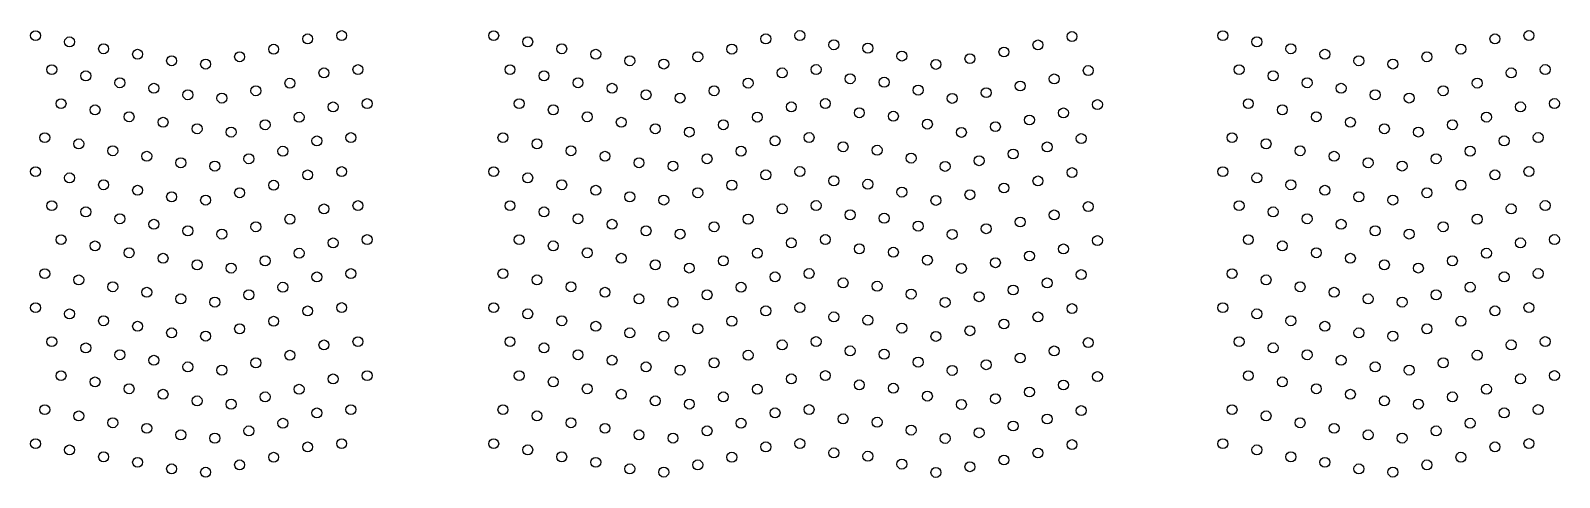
# Model space of a CAD drawing. Extents: x -147 to 134, y -39 to 44.
import ezdxf

# ---------------------------------------------------------------- set-up
doc = ezdxf.new("R2010")
doc.units = 0
doc.header["$MEASUREMENT"] = 0
doc.linetypes.add('solid', pattern=[0])
doc.layers.add('1', color=1, linetype='solid')

msp = doc.modelspace()

# ---------------------------------------------------------------- linework, layer by layer
at = {"layer": '1', "color": 1, "linetype": 'solid'}
for centre in [(-146.54, 42.95), (-140.27, 41.8), (-96.38, 42.35), (-90.11, 42.96), (-62.08, 42.95), (-55.81, 41.81), (-11.92, 42.36), (-5.65, 42.97), (44.51, 42.78), (72.32, 42.95), (78.59, 41.81), (122.48, 42.36), (128.75, 42.97), (-134, 40.53), (-127.73, 39.52), (-108.92, 39.05), (-102.65, 40.45), (-49.54, 40.53), (-43.27, 39.52), (-24.46, 39.05), (-18.19, 40.46), (0.62, 41.26), (6.89, 40.64), (13.16, 39.18), (25.7, 38.7), (31.97, 39.94), (38.24, 41.24), (84.86, 40.53), (91.13, 39.52), (109.94, 39.05), (116.21, 40.46), (-121.46, 38.31), (-115.19, 37.7), (-37, 38.31), (-30.73, 37.71), (19.43, 37.65), (97.4, 38.31), (103.67, 37.71), (-146.54, 17.87), (-140.27, 16.72), (-96.38, 17.27), (-90.11, 17.88), (-62.08, 17.87), (-55.81, 16.73), (-11.92, 17.28), (-5.65, 17.89), (0.62, 16.18), (38.24, 16.16), (44.51, 17.7), (72.32, 17.87), (78.59, 16.73), (122.48, 17.28), (128.75, 17.89), (-134, 15.45), (-127.73, 14.44), (-121.46, 13.23), (-108.92, 13.97), (-102.65, 15.37), (-49.54, 15.45), (-43.27, 14.44), (-37, 13.23), (-24.46, 13.97), (-18.19, 15.38), (6.89, 15.56), (13.16, 14.1), (25.7, 13.62), (31.97, 14.86), (84.86, 15.45), (91.13, 14.44), (97.4, 13.23), (109.94, 13.97), (116.21, 15.38), (-115.19, 12.62), (-30.73, 12.63), (19.43, 12.57), (103.67, 12.63), (-146.54, -7.21), (-140.27, -8.36), (-96.38, -7.81), (-90.11, -7.2), (-62.08, -7.21), (-55.81, -8.35), (-11.92, -7.8), (-5.65, -7.19), (0.62, -8.9), (38.24, -8.92), (44.51, -7.38), (72.32, -7.21), (78.59, -8.35), (122.48, -7.8), (128.75, -7.19), (-134, -9.63), (-127.73, -10.64), (-121.46, -11.85), (-108.92, -11.11), (-102.65, -9.71), (-49.54, -9.63), (-43.27, -10.64), (-37, -11.85), (-24.46, -11.11), (-18.19, -9.7), (6.89, -9.52), (13.16, -10.98), (25.7, -11.46), (31.97, -10.22), (84.86, -9.63), (91.13, -10.64), (97.4, -11.85), (109.94, -11.11), (116.21, -9.7), (-115.19, -12.46), (-30.73, -12.45), (19.43, -12.51), (103.67, -12.45), (-146.54, -32.29), (-140.27, -33.44), (-134, -34.71), (-96.38, -32.89), (-90.11, -32.28), (-62.08, -32.29), (-55.81, -33.43), (-49.54, -34.71), (-11.92, -32.88), (-5.65, -32.27), (0.62, -33.98), (6.89, -34.6), (38.24, -34), (44.51, -32.46), (72.32, -32.29), (78.59, -33.43), (84.86, -34.71), (122.48, -32.88), (128.75, -32.27), (-127.73, -35.72), (-121.46, -36.93), (-115.19, -37.54), (-108.92, -36.19), (-102.65, -34.79), (-43.27, -35.72), (-37, -36.93), (-30.73, -37.53), (-24.46, -36.19), (-18.19, -34.78), (13.16, -36.06), (25.7, -36.54), (31.97, -35.3), (91.13, -35.72), (97.4, -36.93), (103.67, -37.53), (109.94, -36.19), (116.21, -34.78), (19.43, -37.59)]:
    msp.add_circle(centre, 0.915, dxfattribs=at)
at = {"layer": '1', "color": 5, "linetype": 'solid'}
for centre in [(-143.54, 36.68), (-93.38, 36.08), (-87.11, 36.69), (-59.08, 36.68), (-8.92, 36.09), (-2.65, 36.7), (47.51, 36.51), (75.32, 36.68), (125.48, 36.09), (131.75, 36.7), (-137.27, 35.53), (-131, 34.26), (-124.73, 33.25), (-99.65, 34.18), (-52.81, 35.54), (-46.54, 34.26), (-40.27, 33.25), (-15.19, 34.19), (3.62, 34.99), (9.89, 34.37), (16.16, 32.91), (34.97, 33.67), (41.24, 34.97), (81.59, 35.54), (87.86, 34.26), (94.13, 33.25), (119.21, 34.19), (-118.46, 32.04), (-112.19, 31.43), (-105.92, 32.78), (-34, 32.04), (-27.73, 31.44), (-21.46, 32.78), (22.43, 31.38), (28.7, 32.43), (100.4, 32.04), (106.67, 31.44), (112.94, 32.78), (-143.54, 11.6), (-137.27, 10.45), (-93.38, 11), (-87.11, 11.61), (-59.08, 11.6), (-52.81, 10.46), (-8.92, 11.01), (-2.65, 11.62), (47.51, 11.43), (75.32, 11.6), (81.59, 10.46), (125.48, 11.01), (131.75, 11.62), (-131, 9.18), (-124.73, 8.17), (-105.92, 7.7), (-99.65, 9.1), (-46.54, 9.18), (-40.27, 8.17), (-21.46, 7.7), (-15.19, 9.11), (3.62, 9.91), (9.89, 9.29), (16.16, 7.83), (34.97, 8.59), (41.24, 9.89), (87.86, 9.18), (94.13, 8.17), (112.94, 7.7), (119.21, 9.11), (-118.46, 6.96), (-112.19, 6.35), (-34, 6.96), (-27.73, 6.36), (22.43, 6.3), (28.7, 7.35), (100.4, 6.96), (106.67, 6.36), (-143.54, -13.48), (-137.27, -14.63), (-93.38, -14.08), (-87.11, -13.47), (-59.08, -13.48), (-52.81, -14.62), (-8.92, -14.07), (-2.65, -13.46), (47.51, -13.65), (75.32, -13.48), (81.59, -14.62), (125.48, -14.07), (131.75, -13.46), (-131, -15.9), (-124.73, -16.91), (-105.92, -17.38), (-99.65, -15.98), (-46.54, -15.9), (-40.27, -16.91), (-21.46, -17.38), (-15.19, -15.97), (3.62, -15.17), (9.89, -15.79), (16.16, -17.25), (28.7, -17.73), (34.97, -16.49), (41.24, -15.19), (87.86, -15.9), (94.13, -16.91), (112.94, -17.38), (119.21, -15.97), (-118.46, -18.12), (-112.19, -18.73), (-34, -18.12), (-27.73, -18.72), (22.43, -18.78), (100.4, -18.12), (106.67, -18.72)]:
    msp.add_circle(centre, 0.915, dxfattribs=at)
at = {"layer": '1', "color": 6, "linetype": 'solid'}
for centre in [(-141.84, 30.41), (-85.41, 30.42), (-57.38, 30.41), (-0.95, 30.43), (49.21, 30.24), (77.02, 30.41), (133.45, 30.43), (-135.57, 29.26), (-129.3, 27.99), (-97.95, 27.91), (-91.68, 29.81), (-51.11, 29.27), (-44.84, 27.99), (-13.49, 27.92), (-7.22, 29.82), (5.32, 28.72), (11.59, 28.1), (36.67, 27.4), (42.94, 28.7), (83.29, 29.27), (89.56, 27.99), (120.91, 27.92), (127.18, 29.82), (-123.03, 26.98), (-116.76, 25.77), (-110.49, 25.16), (-104.22, 26.51), (-38.57, 26.98), (-32.3, 25.77), (-26.03, 25.17), (-19.76, 26.51), (17.86, 26.64), (24.13, 25.11), (30.4, 26.16), (95.83, 26.98), (102.1, 25.77), (108.37, 25.17), (114.64, 26.51), (-141.84, 5.33), (-91.68, 4.73), (-85.41, 5.34), (-57.38, 5.33), (-7.22, 4.74), (-0.95, 5.35), (49.21, 5.16), (77.02, 5.33), (127.18, 4.74), (133.45, 5.35), (-135.57, 4.18), (-129.3, 2.91), (-97.95, 2.83), (-51.11, 4.19), (-44.84, 2.91), (-38.57, 1.9), (-13.49, 2.84), (5.32, 3.64), (11.59, 3.02), (36.67, 2.32), (42.94, 3.62), (83.29, 4.19), (89.56, 2.91), (95.83, 1.9), (120.91, 2.84), (-123.03, 1.9), (-116.76, 0.69), (-110.49, 0.08), (-104.22, 1.43), (-32.3, 0.69), (-26.03, 0.09), (-19.76, 1.43), (17.86, 1.56), (24.13, 0.03), (30.4, 1.08), (102.1, 0.69), (108.37, 0.09), (114.64, 1.43), (-141.84, -19.75), (-91.68, -20.35), (-85.41, -19.74), (-57.38, -19.75), (-7.22, -20.34), (-0.95, -19.73), (49.21, -19.92), (77.02, -19.75), (127.18, -20.34), (133.45, -19.73), (-135.57, -20.9), (-129.3, -22.17), (-123.03, -23.18), (-97.95, -22.25), (-51.11, -20.89), (-44.84, -22.17), (-38.57, -23.18), (-13.49, -22.24), (5.32, -21.44), (11.59, -22.06), (36.67, -22.76), (42.94, -21.46), (83.29, -20.89), (89.56, -22.17), (95.83, -23.18), (120.91, -22.24), (-116.76, -24.39), (-110.49, -25), (-104.22, -23.65), (-32.3, -24.39), (-26.03, -24.99), (-19.76, -23.65), (17.86, -23.52), (24.13, -25.05), (30.4, -24), (102.1, -24.39), (108.37, -24.99), (114.64, -23.65)]:
    msp.add_circle(centre, 0.915, dxfattribs=at)
at = {"layer": '1', "color": 2, "linetype": 'solid'}
for centre in [(-144.84, 24.14), (-138.57, 22.99), (-132.3, 21.72), (-100.95, 21.64), (-94.68, 23.54), (-88.41, 24.15), (-60.38, 24.14), (-54.11, 23), (-47.84, 21.72), (-16.49, 21.65), (-10.22, 23.55), (-3.95, 24.16), (2.32, 22.45), (8.59, 21.83), (39.94, 22.43), (46.21, 23.97), (74.02, 24.14), (80.29, 23), (86.56, 21.72), (117.91, 21.65), (124.18, 23.55), (130.45, 24.16), (-126.03, 20.71), (-119.76, 19.5), (-113.49, 18.89), (-107.22, 20.24), (-41.57, 20.71), (-35.3, 19.5), (-29.03, 18.9), (-22.76, 20.24), (14.86, 20.37), (21.13, 18.84), (27.4, 19.89), (33.67, 21.13), (92.83, 20.71), (99.1, 19.5), (105.37, 18.9), (111.64, 20.24), (-144.84, -0.94), (-138.57, -2.09), (-132.3, -3.36), (-100.95, -3.44), (-94.68, -1.54), (-88.41, -0.93), (-60.38, -0.94), (-54.11, -2.08), (-47.84, -3.36), (-16.49, -3.43), (-10.22, -1.53), (-3.95, -0.92), (2.32, -2.63), (8.59, -3.25), (39.94, -2.65), (46.21, -1.11), (74.02, -0.94), (80.29, -2.08), (86.56, -3.36), (117.91, -3.43), (124.18, -1.53), (130.45, -0.92), (-126.03, -4.37), (-119.76, -5.58), (-113.49, -6.19), (-107.22, -4.84), (-41.57, -4.37), (-35.3, -5.58), (-29.03, -6.18), (-22.76, -4.84), (14.86, -4.71), (21.13, -6.24), (27.4, -5.19), (33.67, -3.95), (92.83, -4.37), (99.1, -5.58), (105.37, -6.18), (111.64, -4.84), (-144.84, -26.02), (-88.41, -26.01), (-60.38, -26.02), (-3.95, -26), (46.21, -26.19), (74.02, -26.02), (130.45, -26), (-138.57, -27.17), (-132.3, -28.44), (-100.95, -28.52), (-94.68, -26.62), (-54.11, -27.16), (-47.84, -28.44), (-16.49, -28.51), (-10.22, -26.61), (2.32, -27.71), (8.59, -28.33), (33.67, -29.03), (39.94, -27.73), (80.29, -27.16), (86.56, -28.44), (117.91, -28.51), (124.18, -26.61), (-126.03, -29.45), (-119.76, -30.66), (-113.49, -31.27), (-107.22, -29.92), (-41.57, -29.45), (-35.3, -30.66), (-29.03, -31.26), (-22.76, -29.92), (14.86, -29.79), (21.13, -31.32), (27.4, -30.27), (92.83, -29.45), (99.1, -30.66), (105.37, -31.26), (111.64, -29.92)]:
    msp.add_circle(centre, 0.915, dxfattribs=at)

doc.saveas('drawing.dxf')
